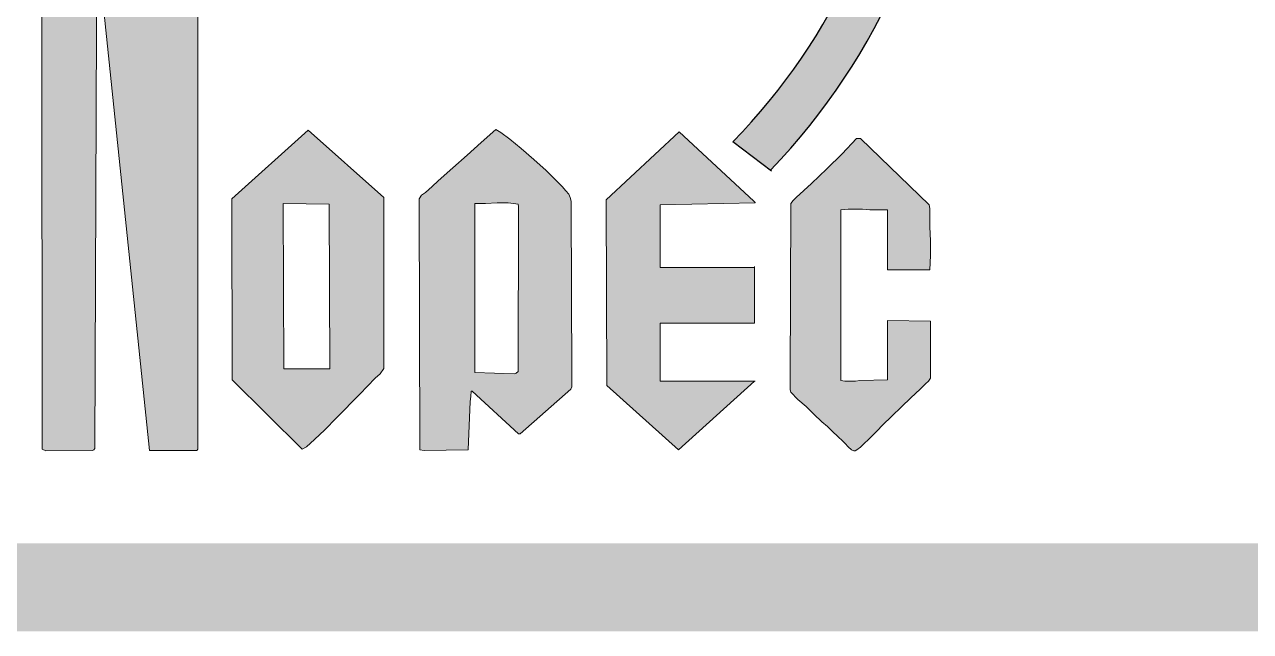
# Model space of a CAD drawing. Extents: x 24843 to 27502, y -10108 to -7552.
# Drawn here: x 27280.96 to 27294.87, y -10098.42 to -10091.52 of the extents above; entities that cross this region are included whole.
import ezdxf

# ---------------------------------------------------------------- set-up
doc = ezdxf.new("R2010")
doc.units = 0
doc.layers.get('0').update_dxf_attribs({"linetype": 'CONTINUOUS'})

msp = doc.modelspace()

# ---------------------------------------------------------------- hatches: boundary and pattern name
h = msp.add_hatch(color=1)
h.paths.add_polyline_path([(27288.998, -10092.857), (27289.424, -10093.178, 1.781679), (27277.107, -10090.443), (27277.502, -10089.927, -1.737502)])
h.paths.add_polyline_path([(27278.043, -10091.272), (27277.812, -10091.935, 0.097177), (27279.746, -10094.023), (27279.746, -10093.353, -0.098964)])
for points in [[(27282.93, -10081.611), (27282.93, -10081.577), (27282.923, -10081.535), (27282.93, -10081.445), (27282.923, -10081.354), (27282.902, -10081.341), (27282.881, -10081.334), (27282.82, -10081.348), (27282.757, -10081.362), (27282.701, -10081.382), (27282.687, -10081.382), (27282.666, -10081.39), (27282.631, -10081.39), (27282.604, -10081.397), (27282.527, -10081.41), (27282.45, -10081.438), (27282.43, -10081.438), (27282.402, -10081.445), (27282.374, -10081.459), (27282.361, -10081.473), (27282.353, -10081.501), (27282.353, -10081.528), (27282.34, -10087.41), (27282.333, -10087.41), (27281.749, -10081.793), (27281.749, -10081.73), (27281.725, -10081.675), (27281.692, -10081.688), (27281.665, -10081.703), (27281.56, -10081.744), (27281.394, -10081.821), (27281.311, -10081.856), (27281.234, -10081.89), (27281.179, -10081.926), (27281.158, -10081.945), (27281.151, -10081.994), (27281.151, -10082.042), (27281.164, -10096.345), (27281.206, -10096.366), (27281.734, -10096.36), (27281.749, -10096.353), (27281.762, -10096.339), (27281.783, -10090.602), (27282.381, -10096.36), (27282.896, -10096.36), (27282.917, -10096.36), (27282.93, -10096.345)], [(27288.173, -10094.914), (27289.243, -10094.914), (27289.243, -10094.281), (27288.173, -10094.281), (27288.173, -10093.571), (27289.251, -10093.55), (27289.251, -10093.544), (27289.237, -10093.529), (27288.388, -10092.744), (27287.561, -10093.515), (27287.568, -10095.622), (27288.382, -10096.353), (27289.243, -10095.573), (27288.173, -10095.573)], [(27290.224, -10093.628), (27290.307, -10093.62), (27290.384, -10093.62), (27290.467, -10093.62), (27290.551, -10093.628), (27290.655, -10093.628), (27290.752, -10093.628), (27290.752, -10094.308), (27291.233, -10094.308), (27291.239, -10094.148), (27291.239, -10093.981), (27291.233, -10093.822), (27291.233, -10093.662), (27291.233, -10093.612), (27291.225, -10093.571), (27290.446, -10092.82), (27290.425, -10092.82), (27290.399, -10092.82), (27290.238, -10092.993), (27290.064, -10093.161), (27289.891, -10093.328), (27289.716, -10093.488), (27289.682, -10093.522), (27289.655, -10093.557), (27289.648, -10095.559), (27289.648, -10095.595), (27289.648, -10095.629), (27289.648, -10095.671), (27289.655, -10095.699), (27289.737, -10095.782), (27289.828, -10095.859), (27289.918, -10095.948), (27290.009, -10096.033), (27290.071, -10096.088), (27290.127, -10096.143), (27290.189, -10096.2), (27290.245, -10096.256), (27290.273, -10096.282), (27290.307, -10096.318), (27290.343, -10096.353), (27290.37, -10096.366), (27290.384, -10096.366), (27290.406, -10096.353), (27290.446, -10096.324), (27290.488, -10096.282), (27290.537, -10096.234), (27290.635, -10096.137), (27290.697, -10096.074), (27290.802, -10095.97), (27290.912, -10095.865), (27291.017, -10095.762), (27291.121, -10095.665), (27291.149, -10095.636), (27291.184, -10095.602), (27291.218, -10095.573), (27291.239, -10095.539), (27291.239, -10094.892), (27290.752, -10094.885), (27290.752, -10095.559), (27290.44, -10095.567), (27290.39, -10095.573), (27290.328, -10095.573), (27290.267, -10095.573), (27290.224, -10095.567)]]:
    msp.add_hatch(color=0).paths.add_polyline_path(points)
h = msp.add_hatch(color=0)
h.paths.add_polyline_path([(27285.037, -10093.488), (27284.182, -10092.723), (27283.314, -10093.502), (27283.32, -10095.559), (27284.112, -10096.345), (27284.161, -10096.318), (27284.251, -10096.234), (27284.37, -10096.124), (27284.502, -10095.991), (27284.766, -10095.719), (27284.94, -10095.539), (27284.996, -10095.489), (27285.037, -10095.428)])
h.paths.add_polyline_path([(27283.896, -10093.557), (27284.418, -10093.565), (27284.426, -10095.435), (27283.904, -10095.435)], flags=16)
h = msp.add_hatch(color=0)
h.paths.add_polyline_path([(27287.165, -10093.571), (27287.165, -10093.529), (27287.151, -10093.488), (27287.137, -10093.452), (27287.102, -10093.411), (27287.06, -10093.363), (27287.004, -10093.307), (27286.88, -10093.182), (27286.741, -10093.056), (27286.595, -10092.931), (27286.469, -10092.827), (27286.366, -10092.751), (27286.309, -10092.717), (27286.143, -10092.862), (27285.983, -10093.008), (27285.823, -10093.153), (27285.656, -10093.3), (27285.587, -10093.363), (27285.511, -10093.432), (27285.468, -10093.46), (27285.44, -10093.502), (27285.448, -10096.353), (27285.496, -10096.36), (27285.996, -10096.353), (27286.017, -10095.804), (27286.025, -10095.747), (27286.031, -10095.685), (27286.039, -10095.685), (27286.567, -10096.171), (27286.587, -10096.171), (27287.159, -10095.665), (27287.172, -10095.636), (27287.172, -10095.595), (27287.172, -10095.552), (27287.172, -10095.518)])
h.paths.add_polyline_path([(27286.073, -10095.476), (27286.073, -10093.565), (27286.073, -10093.557), (27286.191, -10093.557), (27286.323, -10093.55), (27286.385, -10093.55), (27286.448, -10093.55), (27286.511, -10093.557), (27286.561, -10093.565), (27286.567, -10093.592), (27286.567, -10093.62), (27286.561, -10095.463), (27286.539, -10095.483), (27286.518, -10095.489)], flags=16)

# ---------------------------------------------------------------- linework, layer by layer
at = {"color": 1}
msp.add_line((27289.438, -10093.189), (27288.998, -10092.857), dxfattribs=at)
at = {"const_width": 1}
msp.add_lwpolyline([(26645.357, -10097.915), (27451.357, -10097.915), (27451.357, -9523.915), (26645.357, -9523.915)], close=True, dxfattribs=at)
at = {"color": 0, "lineweight": 0}
msp.add_lwpolyline([(27282.93, -10081.611), (27282.93, -10096.345), (27282.917, -10096.36), (27282.896, -10096.36), (27282.381, -10096.36), (27281.783, -10090.602), (27281.762, -10096.339), (27281.749, -10096.353), (27281.734, -10096.36), (27281.206, -10096.366), (27281.164, -10096.345), (27281.151, -10082.042)], dxfattribs=at)
for points in [[(27284.182, -10092.723), (27285.037, -10093.488), (27285.037, -10095.428), (27284.996, -10095.489), (27284.94, -10095.539), (27284.766, -10095.719), (27284.502, -10095.991), (27284.37, -10096.124), (27284.251, -10096.234), (27284.161, -10096.318), (27284.112, -10096.345), (27283.32, -10095.559), (27283.314, -10093.502), (27284.182, -10092.723)], [(27286.309, -10092.717), (27286.366, -10092.751), (27286.469, -10092.827), (27286.595, -10092.931), (27286.741, -10093.056), (27286.88, -10093.182), (27287.004, -10093.307), (27287.06, -10093.363), (27287.102, -10093.411), (27287.137, -10093.452), (27287.151, -10093.488), (27287.165, -10093.529), (27287.165, -10093.571), (27287.172, -10095.518), (27287.172, -10095.552), (27287.172, -10095.595), (27287.172, -10095.636), (27287.159, -10095.665), (27286.587, -10096.171), (27286.581, -10096.171), (27286.567, -10096.171), (27286.039, -10095.685), (27286.031, -10095.685), (27286.025, -10095.747), (27286.017, -10095.804), (27285.996, -10096.353), (27285.496, -10096.36), (27285.448, -10096.353), (27285.44, -10093.502), (27285.468, -10093.46), (27285.511, -10093.432), (27285.587, -10093.363), (27285.656, -10093.3), (27285.823, -10093.153), (27285.983, -10093.008), (27286.143, -10092.862), (27286.309, -10092.717)], [(27288.388, -10092.744), (27289.237, -10093.529), (27289.243, -10093.536), (27289.251, -10093.544), (27289.251, -10093.55), (27288.173, -10093.571), (27288.173, -10094.281), (27289.243, -10094.281), (27289.243, -10094.273), (27289.243, -10094.281), (27289.243, -10094.914), (27288.173, -10094.914), (27288.173, -10095.573), (27289.251, -10095.573), (27289.243, -10095.573), (27288.382, -10096.353), (27287.568, -10095.622), (27287.561, -10093.515), (27288.388, -10092.744)], [(27290.399, -10092.82), (27290.425, -10092.82), (27290.446, -10092.82), (27291.225, -10093.571), (27291.233, -10093.612), (27291.233, -10093.662), (27291.233, -10093.822), (27291.239, -10093.981), (27291.239, -10094.148), (27291.233, -10094.308), (27290.752, -10094.308), (27290.752, -10093.628), (27290.655, -10093.628), (27290.551, -10093.628), (27290.467, -10093.62), (27290.384, -10093.62), (27290.307, -10093.62), (27290.224, -10093.628), (27290.224, -10095.567), (27290.267, -10095.573), (27290.328, -10095.573), (27290.39, -10095.573), (27290.44, -10095.567), (27290.752, -10095.559), (27290.752, -10094.885), (27291.239, -10094.892), (27291.239, -10095.539), (27291.218, -10095.573), (27291.184, -10095.602), (27291.149, -10095.636), (27291.121, -10095.665), (27291.017, -10095.762), (27290.912, -10095.865), (27290.802, -10095.97), (27290.697, -10096.074), (27290.635, -10096.137), (27290.537, -10096.234), (27290.488, -10096.282), (27290.446, -10096.324), (27290.406, -10096.353), (27290.384, -10096.366), (27290.377, -10096.366), (27290.37, -10096.366), (27290.343, -10096.353), (27290.307, -10096.318), (27290.273, -10096.282), (27290.245, -10096.256), (27290.189, -10096.2), (27290.127, -10096.143), (27290.071, -10096.088), (27290.009, -10096.033), (27289.918, -10095.948), (27289.828, -10095.859), (27289.737, -10095.782), (27289.655, -10095.699), (27289.648, -10095.671), (27289.648, -10095.629), (27289.648, -10095.595), (27289.648, -10095.559), (27289.655, -10093.557), (27289.682, -10093.522), (27289.716, -10093.488), (27289.891, -10093.328), (27290.064, -10093.161), (27290.238, -10092.993), (27290.399, -10092.82)], [(27283.896, -10093.557), (27283.904, -10095.435), (27284.426, -10095.435), (27284.418, -10093.565), (27283.896, -10093.557)], [(27286.073, -10093.557), (27286.073, -10093.565), (27286.073, -10095.476), (27286.518, -10095.489), (27286.539, -10095.483), (27286.561, -10095.463), (27286.567, -10093.62), (27286.567, -10093.592), (27286.561, -10093.565), (27286.511, -10093.557), (27286.448, -10093.55), (27286.385, -10093.55), (27286.323, -10093.55), (27286.191, -10093.557), (27286.073, -10093.557)]]:
    msp.add_lwpolyline(points, close=True, dxfattribs=at)
at = {"const_width": 0.5}
msp.add_lwpolyline([(27271.357, -10097.915), (27451.357, -10097.915)], dxfattribs=at)
msp.add_lwpolyline([(27271.357, -10097.915), (27451.357, -10097.915)], dxfattribs=at)
at = {"color": 1}
for radius, start, end in [(7.39, 316.0861, 198.8697), (6.86, 315.548, 195.8597)]:
    msp.add_arc((27284.101, -10088.052), radius, start, end, dxfattribs=at)

doc.saveas('drawing.dxf')
